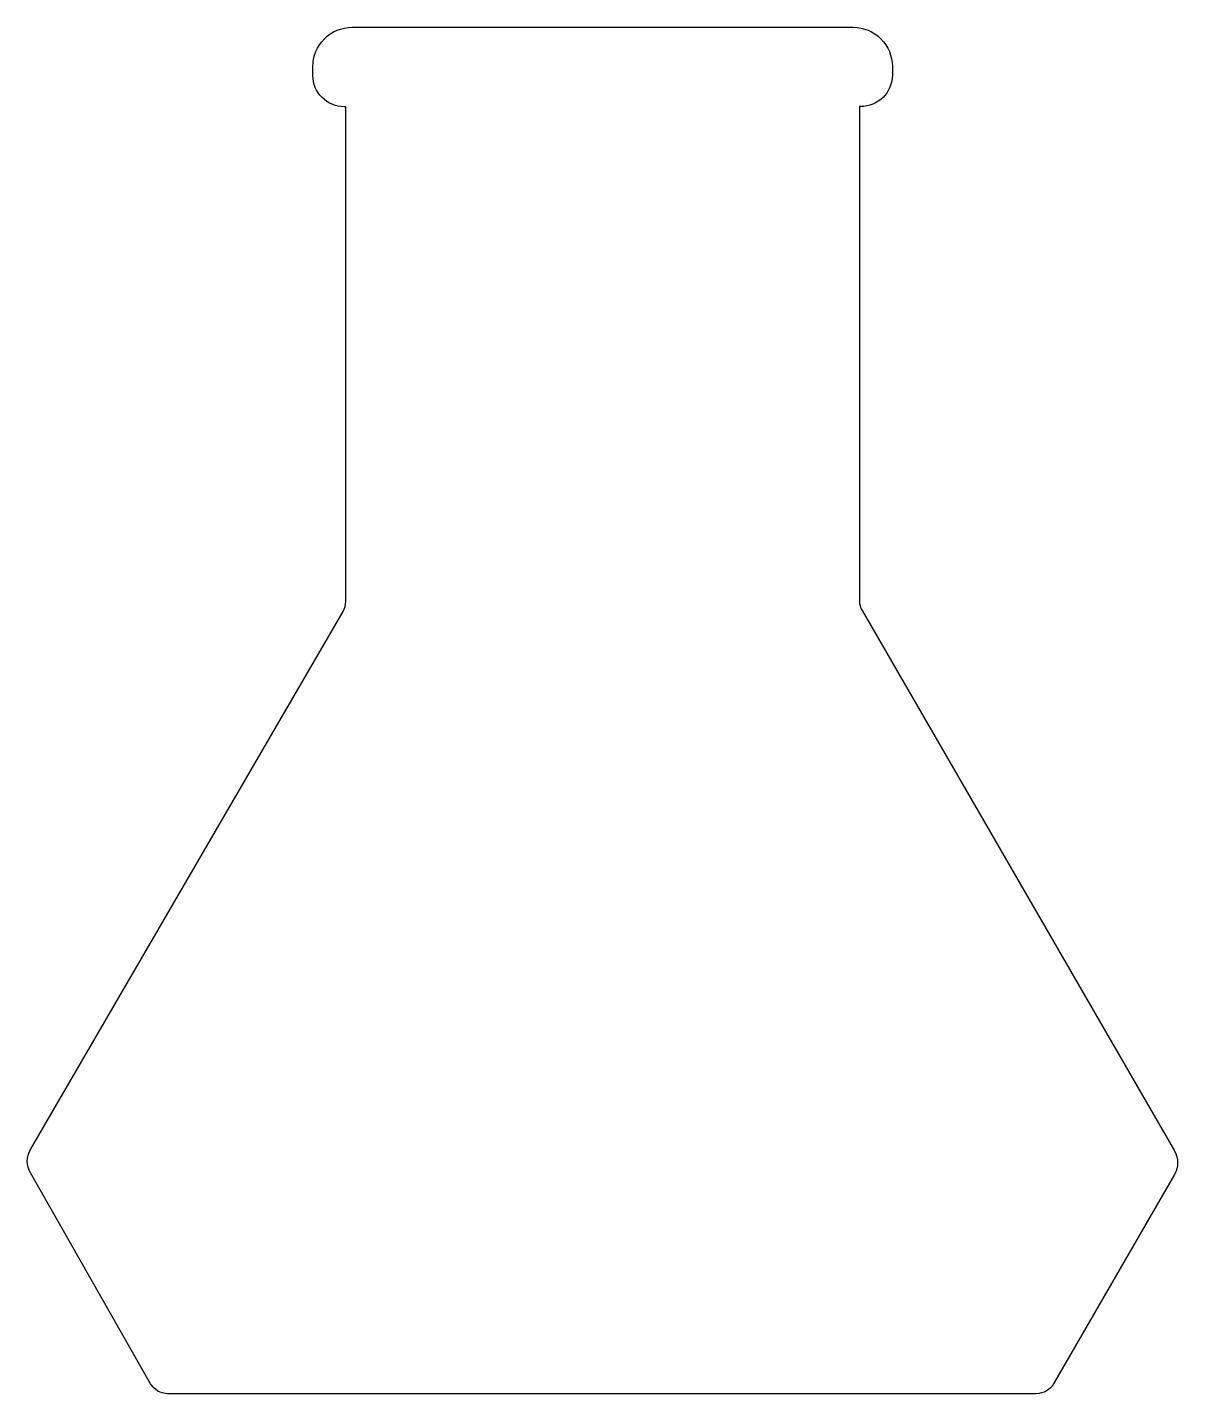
# Model space of a CAD drawing. Header units: inches. Extents: x -1.45 to 1.45, y -1.71 to 1.72.
import ezdxf

# ---------------------------------------------------------------- set-up
doc = ezdxf.new("R2010")
doc.units = ezdxf.units.IN
doc.layers.get('0').update_dxf_attribs({"linetype": 'CONTINUOUS'})

msp = doc.modelspace()

# ---------------------------------------------------------------- linework, layer by layer
msp.add_lwpolyline([(-0.6459, 0.279), (-0.6459, 1.523), (-0.6496, 1.523, -0.414214), (-0.7283, 1.6018), (-0.7283, 1.6241, -0.414214), (-0.6299, 1.7226), (0.6299, 1.7226, -0.414214), (0.7283, 1.6241), (0.7283, 1.6023, -0.416264), (0.6491, 1.5236), (0.6457, 1.5236), (0.6457, 0.2807, 0.131804), (0.6523, 0.2561), (1.4376, -1.1023, -0.268222), (1.4376, -1.1614), (1.1334, -1.6878, -0.267836), (1.0908, -1.7124), (-1.0935, -1.7124, -0.269399), (-1.1362, -1.6876), (-1.4384, -1.1576, -0.26717), (-1.4382, -1.0987), (-0.6525, 0.2543, 0.132289)], format="xyb", close=True)

doc.saveas('drawing.dxf')
